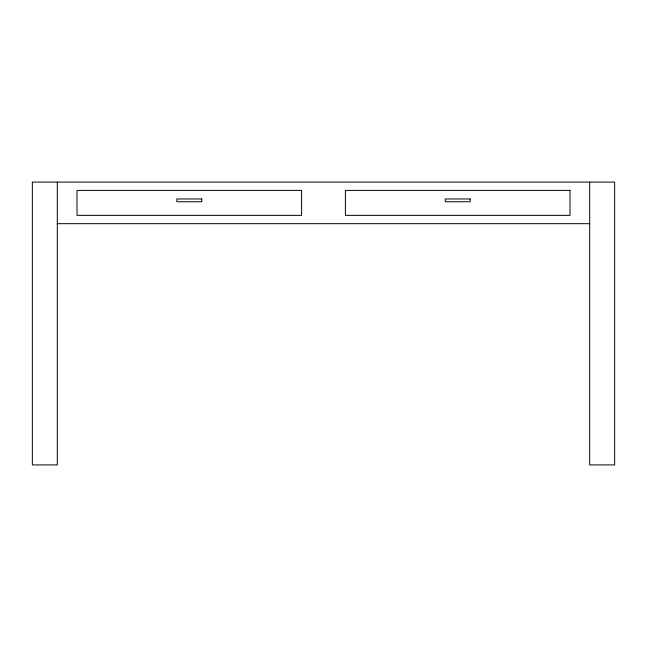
<?xml version="1.0" encoding="UTF-8"?>
<svg xmlns="http://www.w3.org/2000/svg" width="647" height="647" viewBox="0 0 647 647"><rect width="100%" height="100%" fill="white"/><g stroke="black" fill="none" stroke-linecap="round" stroke-linejoin="round"><path stroke-width="0.97" d="M57.308 223.676L589.692 223.676M589.692 182.082L589.692 464.918L614.65 464.918L614.65 182.082L32.35 182.082L32.35 464.918L57.308 464.918L57.308 182.082M301.599 190.404L77.001 190.404L77.001 215.362L301.599 215.362L301.599 190.404M569.999 190.404L345.401 190.404L345.401 215.362L569.999 215.362L569.999 190.404M201.775 198.969L176.825 198.969L176.825 201.751L201.775 201.751L201.775 198.969M470.175 198.969L445.225 198.969L445.225 201.751L470.175 201.751L470.175 198.969"/></g></svg>
